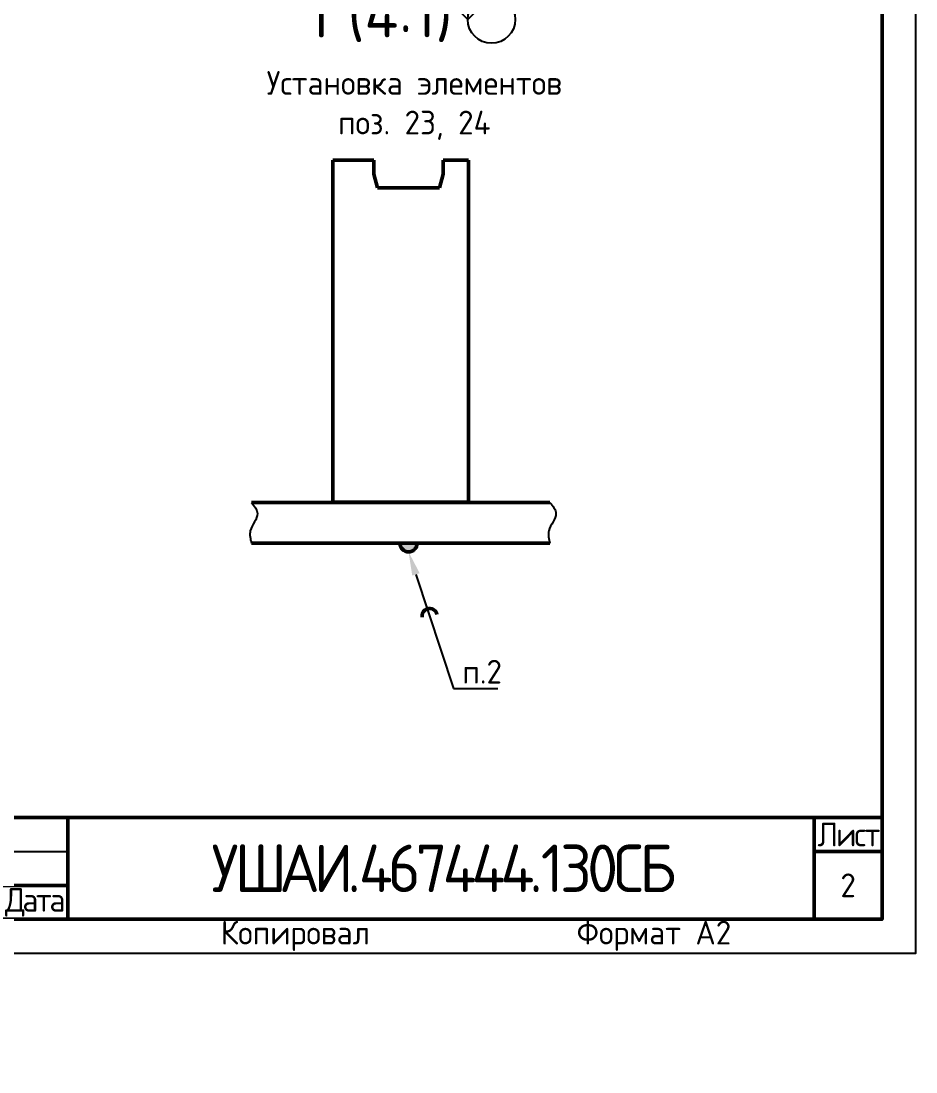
# Model space of a CAD drawing. Header units: millimetres. Extents: x -55 to 2039, y 0 to 512.
# Drawn here: x 1296.1 to 1428.1, y 0 to 154.9 of the extents above; entities that cross this region are included whole.
import ezdxf
from ezdxf import colors
from ezdxf.entities.mleader import LeaderData, LeaderLine
from ezdxf.enums import TextEntityAlignment as Align
from ezdxf.math import Vec2, Vec3

# ---------------------------------------------------------------- set-up
doc = ezdxf.new("R2010")
doc.units = ezdxf.units.MM
doc.linetypes.add('Сплошная', pattern=[0])
doc.layers.add('Виды', color=30, linetype='Continuous')
doc.layers.add('текст', color=2, linetype='Continuous', lineweight=30)
doc.styles.add('GOST TYPE B', font='', dxfattribs={"height": 3.5})
doc.styles.add('Поз. GOST TYPE B', font='', dxfattribs={"height": 5})
doc.styles.get('GOST TYPE B').set_extended_font_data('GOST type B')
doc.styles.get('Поз. GOST TYPE B').set_extended_font_data('GOST type B')

# ---------------------------------------------------------------- blocks, each defined once
blk = doc.blocks.new('*T74')
at = {"color": 0, "linetype": 'Сплошная', "lineweight": 50, "transparency": 16777216}
for p, q in [((0, 0), (185, 0)), ((0, 0), (0, -15)), ((7, 0), (7, -15)), ((17, 0), (17, -15)), ((40, 0), (40, -15)), ((55, 0), (55, -15)), ((65, 0), (65, -15)), ((175, 0), (175, -15)), ((185, 0), (185, -15)), ((175, -5), (185, -5)), ((0, -10), (65, -10)), ((0, -15), (185, -15))]:
    blk.add_line(p, q, dxfattribs=at)
at = {"color": 0, "linetype": 'Сплошная', "lineweight": -2, "transparency": 16777216}
blk.add_line((0, -5), (65, -5), dxfattribs=at)
at = {"color": 0, "linetype": 'Continuous', "lineweight": 25, "transparency": 16777216, "attachment_point": 5, "style": 'GOST TYPE B'}
for s, insert, char_height, width in [('{\\T0.9;Лист}', (180, -2.5), 3.5, 9), ('{\\T0.85;УШАИ.467444.130СБ}', (120, -7.5), 7, 108), ('{\\fGOST type B|b0|i0|c0|p34;2', (180, -10), 3.5, 8), ('{\\T0.85;Изм.}', (3.5, -12.5), 3.5, 7), ('{\\T0.95;Лист}', (12, -12.5), 3.5, 9.64), ('№ докум.', (28.5, -12.5), 3.5, 22.64), ('Подп.', (47.5, -12.5), 3.5, 14.64), ('{\\T0.85;Дата}', (60, -12.5), 3.5, 9.64)]:
    blk.add_mtext(s, dxfattribs=dict(at, insert=insert, char_height=char_height, width=width))
blk = doc.blocks.new('Вид с →')
at = {"linetype": 'Continuous', "lineweight": 25, "transparency": 16777216}
for q in [(28.03, 4.05), (30.86, 4.05)]:
    blk.add_line((29.44, 2.63), q, dxfattribs=at)
blk.add_circle((32.94, 2.63), 3.5, dxfattribs=at)
blk.add_circle((32.94, 2.63), 3.5, dxfattribs=at)
at = {"linetype": 'Continuous', "lineweight": 50, "transparency": 16777216, "style": 'GOST TYPE B'}
blk.add_attdef('ВИД(_:_)', text='', height=7, dxfattribs=at).set_placement((27.23, 3.5), align=Align.MIDDLE_RIGHT)
blk = doc.blocks.new('_DotSmall')
at = {"color": 0, "linetype": 'ByBlock', "lineweight": 60, "const_width": 0.5}
blk.add_lwpolyline([(-0.0625, 0, 1), (0.0625, 0, 1)], format="xyb", close=True, dxfattribs=at)

msp = doc.modelspace()

# ---------------------------------------------------------------- hatches: boundary and pattern name
at = {"linetype": 'Continuous', "lineweight": 25}
h = msp.add_hatch(color=256, dxfattribs=at)
h.dxf.hatch_style = 1
h.paths.add_polyline_path([(1354.5367, 77.9407), (1351.9967, 77.9407, 1)])

# ---------------------------------------------------------------- linework, layer by layer
at = {"color": 0, "lineweight": 50}
for p, q in [((1342.1067, 134.3915), (1342.1067, 83.9915)), ((1342.1067, 134.3915), (1348.1601, 134.3915)), ((1348.1601, 134.3915), (1348.1601, 132.3515)), ((1358.3733, 134.3915), (1358.3733, 132.3515)), ((1358.3733, 134.3915), (1362.1067, 134.3915)), ((1362.1067, 134.3915), (1362.1067, 83.9915)), ((1348.7067, 130.3115), (1348.1601, 132.3515)), ((1358.3733, 132.3515), (1357.8267, 130.3115)), ((1357.8267, 130.3115), (1348.7067, 130.3115)), ((1374.1067, 83.9407), (1330.1067, 83.9407)), ((1342.1067, 83.9915), (1362.1067, 83.9915)), ((1351.9967, 83.9915), (1351.9967, 83.9407)), ((1354.5367, 83.9407), (1354.5367, 83.9915)), ((1374.1067, 77.9407), (1330.1067, 77.9407)), ((1423.0605, 22.5127), (1423.0605, 77.5127)), ((1423.0605, 22.5126), (1423.0605, 77.5126))]:
    msp.add_line(p, q, dxfattribs=at)
at = {"linetype": 'Continuous', "lineweight": 50}
msp.add_line((1351.9967, 77.9407), (1354.5367, 77.9407), dxfattribs=at)
at = {"lineweight": 50}
for q in [(1423.0605, 77.5126), (1238.0605, 22.5126)]:
    msp.add_line((1423.0605, 22.5126), q, dxfattribs=at)
msp.add_lwpolyline([(834.0605, 17.5126), (1428.0605, 17.5126), (1428.0605, 437.5126), (834.0605, 437.5126)], close=True)
msp.add_lwpolyline([(854.0605, 22.5126), (1423.0605, 22.5126), (1423.0605, 432.5126), (854.0605, 432.5126)], close=True, dxfattribs=at)
at = {"linetype": 'Continuous', "lineweight": 50}
msp.add_arc((1353.2667, 77.9407), 1.27, 180, 0, dxfattribs=at)
at = {"linetype": 'Continuous', "lineweight": 25}
for points in [[(1330.1067, 83.9407), (1330.9976, 82.3285), (1329.9434, 79.789), (1330.1067, 77.9407)], [(1374.1067, 83.9407), (1374.9976, 82.3285), (1373.9434, 79.789), (1374.1067, 77.9407)]]:
    msp.add_spline(points, degree=3, dxfattribs=at)
at = {"layer": 'текст', "linetype": 'Continuous', "lineweight": 50}
msp.add_arc((1356.3715, 67.2381), 1.0933, 9.474454, 189.474454, dxfattribs=at)

# ---------------------------------------------------------------- block references
msp.add_blockref('*T74', (1238.0605, 37.5127))

# ---------------------------------------------------------------- texts
at = {"style": 'GOST TYPE B'}
msp.add_text('Копировал', height=3.5, dxfattribs=at).set_placement((1325.596, 18.7917))
at = {"color": 0, "style": 'GOST TYPE B'}
msp.add_text('Формат А2', height=3.5, dxfattribs=at).set_placement((1378.0381, 18.7918))
at = {"layer": 'текст', "linetype": 'Continuous', "lineweight": 25, "insert": (1354.1171, 142.4639), "char_height": 3.5, "attachment_point": 5, "style": 'GOST TYPE B'}
msp.add_mtext_dynamic_manual_height_columns('Установка элементов поз. 23, 24', width=52.76607, gutter_width=17.5, heights=[0], dxfattribs=at)

# ---------------------------------------------------------------- leaders
at = {"layer": 'Виды', "linetype": 'Continuous', "lineweight": 25}
ml = msp.add_multileader_block('Standard', dxfattribs=at)
ml.set_content('Вид с →', color=256)
ml.set_attribute('ВИД(_:_)', 'А(2:1)', width=0)
ml.set_leader_properties(linetype='Сплошная', lineweight=25)
ml.set_arrow_properties(name='DOTSMALL')
ml.build(insert=Vec2(0, 0))
ml.multileader.update_dxf_attribs({"leader_type": 0, "has_dogleg": 0, "text_left_attachment_type": 6, "text_right_attachment_type": 6, "dogleg_length": 0.3, "arrow_head_size": 1, "block_connection_type": 1})
ctx = ml.context
ctx.base_point, ctx.char_height, ctx.arrow_head_size, ctx.landing_gap_size, ctx.plane_origin = Vec3(1329.0713, 395.8731), 3.5, 1, 1, Vec3(1329.0713, 395.8731)
ctx.left_attachment, ctx.right_attachment, ctx.attachment_type = 6, 6, 1
notes = []
notes.append((ctx, [(0, (0, 0, 0), (0, 0), (1, 0), 1, [])]))
ctx.block.insert = Vec3(1329.0713, 395.8731)
ml = msp.add_multileader_block('Standard', dxfattribs=at)
ml.set_content('Вид с →', color=256)
ml.set_attribute('ВИД(_:_)', 'Б(4:1)', width=0)
ml.set_leader_properties(linetype='Сплошная', lineweight=25)
ml.set_arrow_properties(name='DOTSMALL')
ml.build(insert=Vec2(0, 0))
ml.multileader.update_dxf_attribs({"leader_type": 0, "has_dogleg": 0, "text_left_attachment_type": 6, "text_right_attachment_type": 6, "dogleg_length": 0.3, "arrow_head_size": 1, "block_connection_type": 1})
ctx = ml.context
ctx.base_point, ctx.char_height, ctx.arrow_head_size, ctx.landing_gap_size, ctx.plane_origin = Vec3(1332.1634, 311.4002), 3.5, 1, 1, Vec3(1332.1634, 311.4002)
ctx.left_attachment, ctx.right_attachment, ctx.attachment_type = 6, 6, 1
notes.append((ctx, [(0, (0, 0, 0), (0, 0), (1, 0), 1, [])]))
ctx.block.insert = Vec3(1332.1634, 311.4002)
ml = msp.add_multileader_block('Standard', dxfattribs=at)
ml.set_content('Вид с →', color=256)
ml.set_attribute('ВИД(_:_)', 'Г(4:1)', width=0)
ml.set_leader_properties(linetype='Сплошная', lineweight=25)
ml.set_arrow_properties(name='DOTSMALL')
ml.build(insert=Vec2(0, 0))
ml.multileader.update_dxf_attribs({"leader_type": 0, "has_dogleg": 0, "text_left_attachment_type": 6, "text_right_attachment_type": 6, "dogleg_length": 0.3, "arrow_head_size": 1, "block_connection_type": 1})
ctx = ml.context
ctx.base_point, ctx.char_height, ctx.arrow_head_size, ctx.landing_gap_size, ctx.plane_origin = Vec3(1332.5517, 152.5076), 3.5, 1, 1, Vec3(1332.5517, 152.5076)
ctx.left_attachment, ctx.right_attachment, ctx.attachment_type = 6, 6, 1
notes.append((ctx, [(0, (0, 0, 0), (0, 0), (1, 0), 1, [])]))
ctx.block.insert = Vec3(1332.5517, 152.5076)
at = {"layer": 'текст', "linetype": 'Continuous', "lineweight": 25}
ml = msp.add_multileader_mtext('Standard', dxfattribs=at)
ml.set_content('п.2', color=256, style='Поз. GOST TYPE B')
ml.set_leader_properties(linetype='Сплошная', lineweight=25)
ml.build(insert=Vec2(0, 0))
ml.multileader.update_dxf_attribs({"text_left_attachment_type": 6, "text_right_attachment_type": 6, "dogleg_length": 0.3, "arrow_head_size": 3.5})
ctx = ml.context
ctx.base_point, ctx.char_height, ctx.arrow_head_size, ctx.landing_gap_size, ctx.plane_origin = Vec3(1360.1895, 56.5507), 3.5, 3.5, 1, Vec3(1362.851, 69.0491)
ctx.left_attachment, ctx.right_attachment = 6, 6
notes.append((ctx, [(0, (1, 1, 0), (1359.8895, 56.5507), (1, 0), 0.3, [(6, [(1353.2665, 76.6707)], 0, [])])]))
ctx.mtext.insert, ctx.mtext.width, ctx.mtext.flow_direction = Vec3(1361.1895, 60.7507), 5.19802, 5
for ctx, leaders in notes:
    for number, flags, end, landing, length, lines in leaders:
        leader = LeaderData()
        leader.index, (leader.has_last_leader_line, leader.has_dogleg_vector, leader.attachment_direction) = number, flags
        leader.last_leader_point, leader.dogleg_vector, leader.dogleg_length = Vec3(end), Vec3(landing), length
        for number, points, colour, breaks in lines:
            line = LeaderLine()
            line.index, line.vertices, line.color, line.breaks = number, Vec3.list(points), colors.encode_raw_color(colour), breaks
            leader.lines.append(line)
        ctx.leaders.append(leader)

doc.saveas('drawing.dxf')
